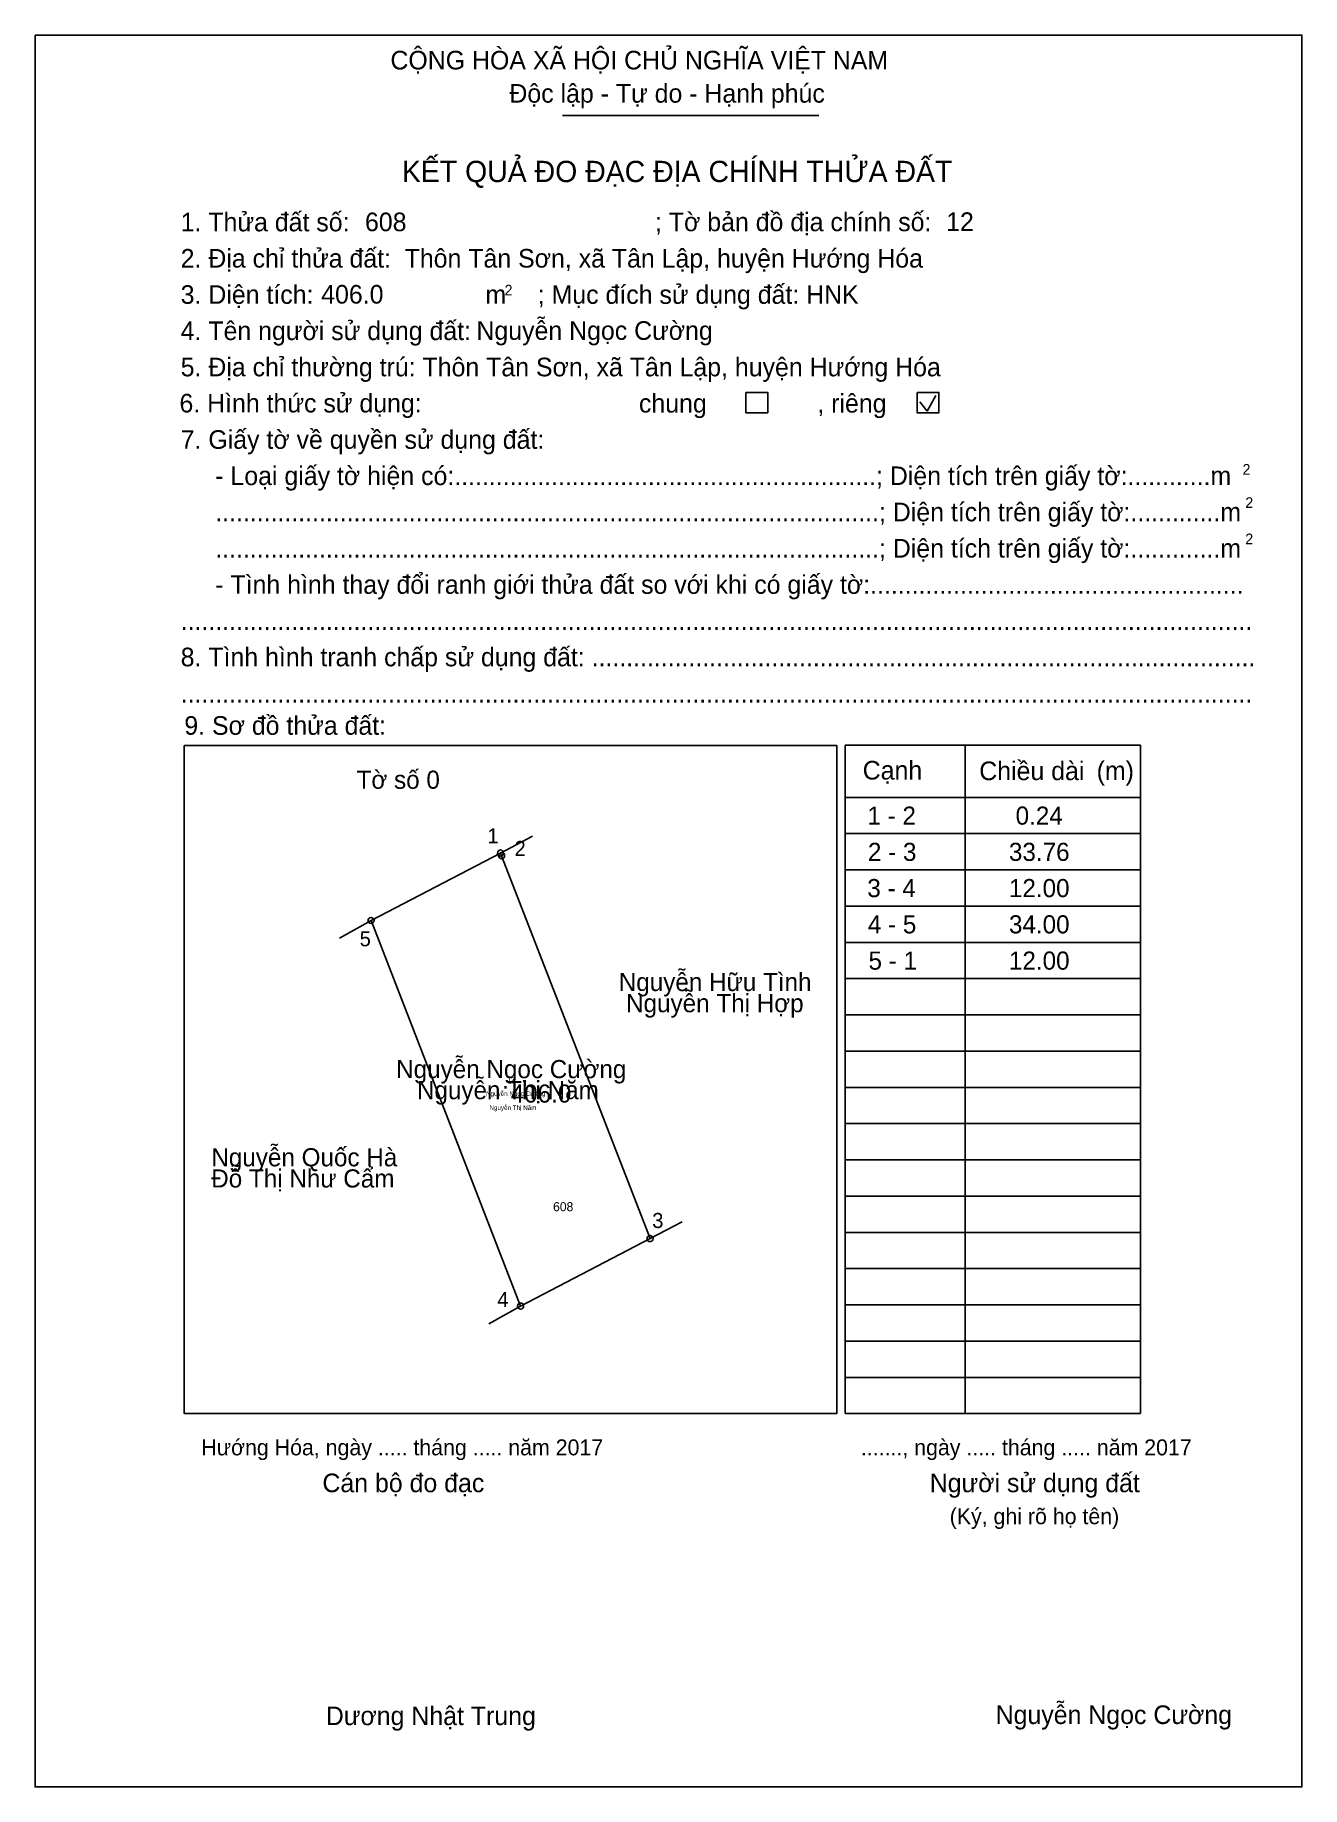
# Model space of a CAD drawing. Extents: x 548154 to 548258, y 1837751 to 1837895.
import ezdxf

# ---------------------------------------------------------------- set-up
doc = ezdxf.new("R2010")
doc.units = 0
for name, color, linetype in [('Level 1', 7, 'Continuous'), ('Level 10', 7, 'Continuous'), ('Level 11', 7, 'Continuous'), ('Level 13', 7, 'Continuous'), ('Level 15', 7, 'Continuous'), ('Level 18', 7, 'Continuous'), ('Level 2', 7, 'Continuous'), ('Level 21', 7, 'Continuous'), ('Level 27', 7, 'Continuous'), ('Level 36', 7, 'Continuous'), ('Level 48', 7, 'Continuous'), ('Level 50', 7, 'Continuous'), ('Level 52', 7, 'Continuous'), ('Level 6', 7, 'Continuous'), ('Level 9', 7, 'Continuous')]:
    doc.layers.add(name, color=color, linetype=linetype)

msp = doc.modelspace()

# ---------------------------------------------------------------- linework, layer by layer
at = {"layer": 'Level 1'}
for p, q in [((548154.01, 1837895.46), (548154.01, 1837895.46)), ((548197.37, 1837888.85), (548218.43, 1837888.85)), ((548227.34, 1837864.54), (548228.06, 1837865.83)), ((548226.74, 1837865.31), (548227.34, 1837864.54)), ((548166.28, 1837837.05), (548166.28, 1837837.05)), ((548244.87, 1837837.07), (548220.6, 1837837.07)), ((548220.6, 1837837.07), (548220.6, 1837782.12)), ((548230.47, 1837837.07), (548230.47, 1837782.12)), ((548244.87, 1837782.12), (548244.87, 1837837.07)), ((548220.6, 1837832.78), (548237.28, 1837832.78)), ((548237.28, 1837832.78), (548244.87, 1837832.78)), ((548220.6, 1837829.8), (548237.28, 1837829.8)), ((548237.28, 1837829.8), (548244.87, 1837829.8)), ((548220.6, 1837826.82), (548237.28, 1837826.82)), ((548237.28, 1837826.82), (548244.87, 1837826.82)), ((548220.6, 1837823.84), (548237.28, 1837823.84)), ((548237.28, 1837823.84), (548244.87, 1837823.84)), ((548220.6, 1837820.86), (548237.28, 1837820.86)), ((548237.28, 1837820.86), (548244.87, 1837820.86)), ((548220.6, 1837817.88), (548237.28, 1837817.88)), ((548237.28, 1837817.88), (548244.87, 1837817.88)), ((548220.6, 1837814.9), (548237.28, 1837814.9)), ((548237.28, 1837814.9), (548244.87, 1837814.9)), ((548220.6, 1837811.92), (548237.28, 1837811.92)), ((548237.28, 1837811.92), (548244.87, 1837811.92)), ((548220.6, 1837808.94), (548237.28, 1837808.94)), ((548237.28, 1837808.94), (548244.87, 1837808.94)), ((548220.6, 1837805.96), (548237.28, 1837805.96)), ((548237.28, 1837805.96), (548244.87, 1837805.96)), ((548220.6, 1837802.98), (548237.28, 1837802.98)), ((548237.28, 1837802.98), (548244.87, 1837802.98)), ((548220.6, 1837800), (548237.28, 1837800)), ((548237.28, 1837800), (548244.87, 1837800)), ((548220.6, 1837797.02), (548237.28, 1837797.02)), ((548237.28, 1837797.02), (548244.87, 1837797.02)), ((548220.6, 1837794.04), (548237.28, 1837794.04)), ((548237.28, 1837794.04), (548244.87, 1837794.04)), ((548220.6, 1837791.06), (548237.28, 1837791.06)), ((548237.28, 1837791.06), (548244.87, 1837791.06)), ((548220.6, 1837788.08), (548237.28, 1837788.08)), ((548237.28, 1837788.08), (548244.87, 1837788.08)), ((548220.6, 1837785.1), (548237.28, 1837785.1)), ((548237.28, 1837785.1), (548244.87, 1837785.1)), ((548219.91, 1837782.12), (548219.91, 1837782.12)), ((548220.6, 1837782.12), (548244.87, 1837782.12)), ((548244.87, 1837782.12), (548244.87, 1837782.66)), ((548258.15, 1837751.43), (548258.15, 1837751.43))]:
    msp.add_line(p, q, dxfattribs=at)
msp.add_lwpolyline([(548166.28, 1837837.05), (548219.91, 1837837.05), (548219.91, 1837782.12), (548166.28, 1837782.12)], close=True, dxfattribs=at)
at = {"layer": 'Level 10'}
msp.add_lwpolyline([(548181.63, 1837822.66), (548192.27, 1837828.21), (548192.36, 1837827.99), (548204.56, 1837796.51), (548193.92, 1837790.96)], close=True, dxfattribs=at)
at = {"layer": 'Level 11'}
for centre in [(548192.27, 1837828.21), (548192.36, 1837827.99), (548181.63, 1837822.66), (548181.63, 1837822.66), (548204.56, 1837796.51), (548193.92, 1837790.96)]:
    msp.add_circle(centre, 0.248, dxfattribs=at)
at = {"layer": 'Level 2'}
msp.add_lwpolyline([(548154.01, 1837895.46), (548258.14, 1837895.46), (548258.14, 1837751.43), (548154.01, 1837751.43)], close=True, dxfattribs=at)
at = {"layer": 'Level 27'}
for p, q in [((548192.27, 1837828.21), (548194.91, 1837829.59)), ((548181.63, 1837822.66), (548179.03, 1837821.21)), ((548204.56, 1837796.51), (548207.2, 1837797.89)), ((548193.92, 1837790.96), (548191.32, 1837789.51))]:
    msp.add_line(p, q, dxfattribs=at)
at = {"layer": 'Level 50'}
for points in [[(548212.44, 1837866.08), (548214.23, 1837866.08), (548214.23, 1837864.41), (548212.44, 1837864.41)], [(548226.51, 1837866.08), (548228.3, 1837866.08), (548228.3, 1837864.41), (548226.51, 1837864.41)]]:
    msp.add_lwpolyline(points, close=True, dxfattribs=at)

# ---------------------------------------------------------------- texts
at = {"layer": 'Level 1'}
for s, height, p in [('CỘNG HÒA XÃ HỘI CHỦ NGHĨA VIỆT NAM', 1.5296, (548183.22, 1837892.63)), ('Độc lập - Tự do - Hạnh phúc', 1.5296, (548193, 1837889.9)), ('KẾT QUẢ ĐO ĐẠC ĐỊA CHÍNH THỬA ĐẤT', 1.7484, (548184.16, 1837883.37)), ('1. Thửa đất số:', 1.5296, (548165.98, 1837879.32)), ('; Tờ bản đồ địa chính số:', 1.5296, (548204.97, 1837879.33)), ('2. Địa chỉ thửa đất:', 1.5296, (548165.98, 1837876.34)), ('3. Diện tích:', 1.5296, (548165.98, 1837873.36)), ('m', 1.53, (548191.03, 1837873.36)), ('2', 0.874, (548192.6, 1837874.05)), ('; Mục đích sử dụng đất: HNK', 1.5297, (548195.33, 1837873.36)), ('4. Tên người sử dụng đất:', 1.5296, (548165.98, 1837870.38)), ('5. Địa chỉ thường trú: Thôn Tân Sơn, xã Tân Lập, huyện Hướng Hóa', 1.5297, (548165.98, 1837867.4)), ('chung                , riêng', 1.5296, (548203.65, 1837864.42)), ('7. Giấy tờ về quyền sử dụng đất:', 1.5296, (548165.98, 1837861.44)), ('     - Loại giấy tờ hiện có:.............................................................; Diện tích trên giấy tờ:............m', 1.52965, (548165.98, 1837858.46)), ('2', 0.874, (548253.26, 1837859.31)), ('     ................................................................................................; Diện tích trên giấy tờ:.............m', 1.52965, (548165.98, 1837855.48)), ('2', 0.874, (548253.49, 1837856.58)), ('     ................................................................................................; Diện tích trên giấy tờ:.............m', 1.52965, (548165.98, 1837852.5)), ('2', 0.874, (548253.49, 1837853.6)), ('     - Tình hình thay đổi ranh giới thửa đất so với khi có giấy tờ:......................................................', 1.52965, (548165.98, 1837849.52)), ('...........................................................................................................................................................', 1.52965, (548165.98, 1837846.54)), ('8. Tình hình tranh chấp sử dụng đất: ................................................................................................', 1.52965, (548165.98, 1837843.56)), ('...........................................................................................................................................................', 1.52965, (548165.98, 1837840.58)), ('9. Sơ đồ thửa đất:', 1.5296, (548166.28, 1837837.93)), ('Cạnh', 1.53, (548222.04, 1837834.25)), ('Chiều dài', 1.53, (548231.62, 1837834.2)), ('(m)', 1.53, (548241.27, 1837834.22)), ('Hướng Hóa, ngày ..... tháng ..... năm 2017', 1.3112, (548167.68, 1837778.69)), ('......., ngày ..... tháng ..... năm 2017', 1.3112, (548221.89, 1837778.69)), ('Cán bộ đo đạc', 1.5297, (548177.63, 1837775.66)), ('Người sử dụng đất', 1.5296, (548227.55, 1837775.66)), ('(Ký, ghi rõ họ tên)', 1.3112, (548229.19, 1837773.03)), ('Dương Nhật Trung', 1.5297, (548177.91, 1837756.51))]:
    msp.add_text(s, height=height, dxfattribs=at).set_placement(p)
at = {"layer": 'Level 13'}
for s, height, p in [('Nguyễn Ngọc Cường', 1.49, (548183.69, 1837809.7)), ('Nguyễn Thị Năm', 1.49, (548185.4, 1837807.97)), ('406.0', 1.49, (548193.1, 1837807.69)), ('Nguyễn Ngọc Cường', 0.3725, (548191.08, 1837808.24)), ('.', 1.49, (548192.41, 1837808.83))]:
    msp.add_text(s, height=height, dxfattribs=at).set_placement(p)
at = {"layer": 'Level 15'}
msp.add_text('Nguyễn Thị Năm', height=0.3725, dxfattribs=at).set_placement((548191.36, 1837807.09))
at = {"layer": 'Level 18'}
msp.add_text('12', height=0.372, dxfattribs=at).set_placement((548192.85, 1837809.39))
at = {"layer": 'Level 21'}
msp.add_text('608', height=0.745, dxfattribs=at).set_placement((548196.59, 1837798.76))
at = {"layer": 'Level 36'}
for s, p in [('Tờ số 0', (548180.44, 1837833.49)), ('Nguyễn Hữu Tình', (548201.99, 1837816.86)), ('Nguyễn Thị Hợp', (548202.59, 1837815.12)), ('Nguyễn Quốc Hà', (548168.5, 1837802.45)), ('Đỗ Thị Như Cẩm', (548168.49, 1837800.71))]:
    msp.add_text(s, height=1.49, dxfattribs=at).set_placement(p)
at = {"layer": 'Level 48'}
msp.add_text('6. Hình thức sử dụng:', height=1.5297, dxfattribs=at).set_placement((548165.88, 1837864.43))
at = {"layer": 'Level 52'}
for s, p in [('1 - 2', (548222.43, 1837830.54)), ('0.24', (548234.61, 1837830.54)), ('2 - 3', (548222.47, 1837827.56)), ('33.76', (548234.06, 1837827.56)), ('3 - 4', (548222.42, 1837824.58)), ('12.00', (548234.06, 1837824.58)), ('4 - 5', (548222.46, 1837821.6)), ('34.00', (548234.06, 1837821.6)), ('5 - 1', (548222.52, 1837818.62)), ('12.00', (548234.06, 1837818.62))]:
    msp.add_text(s, height=1.49, dxfattribs=at).set_placement(p)
at = {"layer": 'Level 6'}
for s, height, p in [('608', 1.53, (548181.13, 1837879.33)), ('12', 1.53, (548228.9, 1837879.35)), ('Thôn Tân Sơn, xã Tân Lập, huyện Hướng Hóa', 1.5297, (548184.39, 1837876.34)), ('406.0', 1.53, (548177.53, 1837873.38)), ('Nguyễn Ngọc Cường', 1.5297, (548190.29, 1837870.4)), ('Nguyễn Ngọc Cường', 1.5297, (548232.97, 1837756.6))]:
    msp.add_text(s, height=height, dxfattribs=at).set_placement(p)
at = {"layer": 'Level 9'}
for s, p in [('1', (548191.19, 1837829)), ('2', (548193.42, 1837827.96)), ('5', (548180.69, 1837820.54)), ('3', (548204.74, 1837797.38)), ('4', (548192, 1837790.88))]:
    msp.add_text(s, height=1.24, dxfattribs=at).set_placement(p)

doc.saveas('drawing.dxf')
